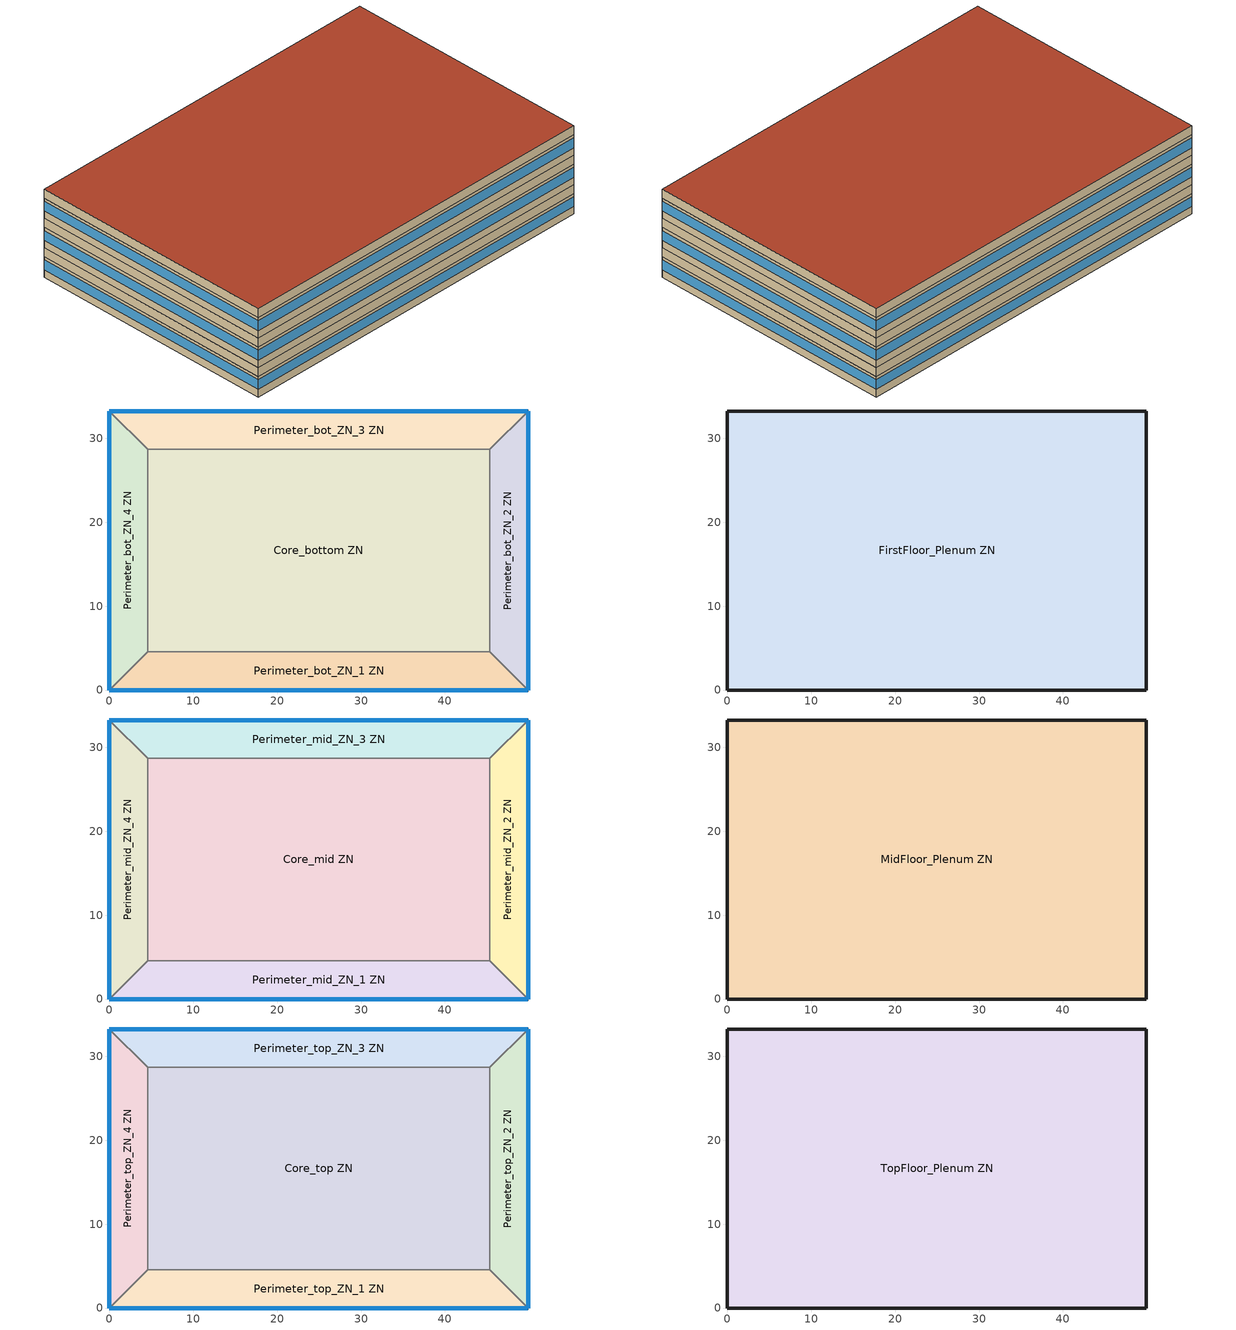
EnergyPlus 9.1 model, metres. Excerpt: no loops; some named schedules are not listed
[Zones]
Core_bottom ZN
 floor ground (Typical Insulated Carpeted 6in Slab Floor): 45.34,28.7 45.34,4.57 4.57,4.57 4.57,28.7 z0
 wall to Perimeter_bot_ZN_2 ZN (Typical Interior Wall): 45.34,4.57 45.34,28.7 z0:2.74
 wall to Perimeter_bot_ZN_3 ZN (Typical Interior Wall): 45.34,28.7 4.57,28.7 z0:2.74
 wall to Perimeter_bot_ZN_1 ZN (Typical Interior Wall): 4.57,4.57 45.34,4.57 z0:2.74
 wall to Perimeter_bot_ZN_4 ZN (Typical Interior Wall): 4.57,28.7 4.57,4.57 z0:2.74
Perimeter_bot_ZN_1 ZN
 floor ground (Typical Insulated Carpeted 6in Slab Floor): 45.34,4.57 49.91,0 0,0 4.57,4.57 z0
 wall outside (Typical Insulated Steel Framed Exterior Wall R-8.06): 0,0 49.91,0 z0:2.74
 wall to Perimeter_bot_ZN_2 ZN (Typical Interior Wall): 49.91,0 45.34,4.57 z0:2.74
 wall to Perimeter_bot_ZN_4 ZN (Typical Interior Wall): 4.57,4.57 0,0 z0:2.74
 window (U 0.57 SHGC 0.39 Dbl Ref-D Clr 6mm/6mm Air): 0,0 49.91,0 z1.02:2.33
Perimeter_bot_ZN_2 ZN
 floor ground (Typical Insulated Carpeted 6in Slab Floor): 49.91,33.27 49.91,0 45.34,4.57 45.34,28.7 z0
 wall outside (Typical Insulated Steel Framed Exterior Wall R-8.06): 49.91,0 49.91,33.27 z0:2.74
 wall to Perimeter_bot_ZN_3 ZN (Typical Interior Wall): 49.91,33.27 45.34,28.7 z0:2.74
 window (U 0.57 SHGC 0.39 Dbl Ref-D Clr 6mm/6mm Air): 49.91,0 49.91,33.27 z1.02:2.33
Perimeter_bot_ZN_3 ZN
 floor ground (Typical Insulated Carpeted 6in Slab Floor): 49.91,33.27 45.34,28.7 4.57,28.7 0,33.27 z0
 wall outside (Typical Insulated Steel Framed Exterior Wall R-8.06): 49.91,33.27 0,33.27 z0:2.74
 wall to Perimeter_bot_ZN_4 ZN (Typical Interior Wall): 0,33.27 4.57,28.7 z0:2.74
 window (U 0.57 SHGC 0.39 Dbl Ref-D Clr 6mm/6mm Air): 49.91,33.27 0,33.27 z1.02:2.33
Perimeter_bot_ZN_4 ZN
 floor ground (Typical Insulated Carpeted 6in Slab Floor): 0,33.27 4.57,28.7 4.57,4.57 0,0 z0
 wall outside (Typical Insulated Steel Framed Exterior Wall R-8.06): 0,33.27 0,0 z0:2.74
 window (U 0.57 SHGC 0.39 Dbl Ref-D Clr 6mm/6mm Air): 0,33.27 0,0 z1.02:2.33
FirstFloor_Plenum ZN
 floor to Perimeter_bot_ZN_1 ZN (Plenum Acoustical Tile): 45.34,4.57 49.91,0 0,0 4.57,4.57 z2.74
 floor to Perimeter_bot_ZN_2 ZN (Plenum Acoustical Tile): 49.91,33.27 49.91,0 45.34,4.57 45.34,28.7 z2.74
 floor to Perimeter_bot_ZN_3 ZN (Plenum Acoustical Tile): 49.91,33.27 45.34,28.7 4.57,28.7 0,33.27 z2.74
 floor to Perimeter_bot_ZN_4 ZN (Plenum Acoustical Tile): 0,33.27 4.57,28.7 4.57,4.57 0,0 z2.74
 floor to Core_bottom ZN (Plenum Acoustical Tile): 45.34,28.7 45.34,4.57 4.57,4.57 4.57,28.7 z2.74
 wall outside (Typical Insulated Steel Framed Exterior Wall R-8.06): 49.91,0 49.91,33.27 0,33.27 0,0 49.91,0 z2.74:3.96
Core_mid ZN
 floor to FirstFloor_Plenum ZN (Typical Interior Floor): 45.34,28.7 45.34,4.57 4.57,4.57 4.57,28.7 z3.96
 wall to Perimeter_mid_ZN_2 ZN (Typical Interior Wall): 45.34,4.57 45.34,28.7 z3.96:6.71
 wall to Perimeter_mid_ZN_3 ZN (Typical Interior Wall): 45.34,28.7 4.57,28.7 z3.96:6.71
 wall to Perimeter_mid_ZN_1 ZN (Typical Interior Wall): 4.57,4.57 45.34,4.57 z3.96:6.71
 wall to Perimeter_mid_ZN_4 ZN (Typical Interior Wall): 4.57,28.7 4.57,4.57 z3.96:6.71
Perimeter_mid_ZN_1 ZN
 floor to FirstFloor_Plenum ZN (Typical Interior Floor): 45.34,4.57 49.91,0 0,0 4.57,4.57 z3.96
 wall outside (Typical Insulated Steel Framed Exterior Wall R-8.06): 0,0 49.91,0 z3.96:6.71
 wall to Perimeter_mid_ZN_2 ZN (Typical Interior Wall): 49.91,0 45.34,4.57 z3.96:6.71
 wall to Perimeter_mid_ZN_4 ZN (Typical Interior Wall): 4.57,4.57 0,0 z3.96:6.71
 window (U 0.57 SHGC 0.39 Dbl Ref-D Clr 6mm/6mm Air): 0,0 49.91,0 z4.98:6.29
Perimeter_mid_ZN_2 ZN
 floor to FirstFloor_Plenum ZN (Typical Interior Floor): 49.91,33.27 49.91,0 45.34,4.57 45.34,28.7 z3.96
 wall outside (Typical Insulated Steel Framed Exterior Wall R-8.06): 49.91,0 49.91,33.27 z3.96:6.71
 wall to Perimeter_mid_ZN_3 ZN (Typical Interior Wall): 49.91,33.27 45.34,28.7 z3.96:6.71
 window (U 0.57 SHGC 0.39 Dbl Ref-D Clr 6mm/6mm Air): 49.91,0 49.91,33.27 z4.98:6.29
Perimeter_mid_ZN_3 ZN
 floor to FirstFloor_Plenum ZN (Typical Interior Floor): 49.91,33.27 45.34,28.7 4.57,28.7 0,33.27 z3.96
 wall outside (Typical Insulated Steel Framed Exterior Wall R-8.06): 49.91,33.27 0,33.27 z3.96:6.71
 wall to Perimeter_mid_ZN_4 ZN (Typical Interior Wall): 0,33.27 4.57,28.7 z3.96:6.71
 window (U 0.57 SHGC 0.39 Dbl Ref-D Clr 6mm/6mm Air): 49.91,33.27 0,33.27 z4.98:6.29
Perimeter_mid_ZN_4 ZN
 floor to FirstFloor_Plenum ZN (Typical Interior Floor): 0,33.27 4.57,28.7 4.57,4.57 0,0 z3.96
 wall outside (Typical Insulated Steel Framed Exterior Wall R-8.06): 0,33.27 0,0 z3.96:6.71
 window (U 0.57 SHGC 0.39 Dbl Ref-D Clr 6mm/6mm Air): 0,33.27 0,0 z4.98:6.29
MidFloor_Plenum ZN
 floor to Perimeter_mid_ZN_1 ZN (Plenum Acoustical Tile): 45.34,4.57 49.91,0 0,0 4.57,4.57 z6.71
 floor to Perimeter_mid_ZN_2 ZN (Plenum Acoustical Tile): 49.91,33.27 49.91,0 45.34,4.57 45.34,28.7 z6.71
 floor to Perimeter_mid_ZN_3 ZN (Plenum Acoustical Tile): 49.91,33.27 45.34,28.7 4.57,28.7 0,33.27 z6.71
 floor to Perimeter_mid_ZN_4 ZN (Plenum Acoustical Tile): 0,33.27 4.57,28.7 4.57,4.57 0,0 z6.71
 floor to Core_mid ZN (Plenum Acoustical Tile): 45.34,28.7 45.34,4.57 4.57,4.57 4.57,28.7 z6.71
 wall outside (Typical Insulated Steel Framed Exterior Wall R-8.06): 49.91,0 49.91,33.27 0,33.27 0,0 49.91,0 z6.71:7.92
Core_top ZN
 floor to MidFloor_Plenum ZN (Typical Interior Floor): 45.34,28.7 45.34,4.57 4.57,4.57 4.57,28.7 z7.92
 wall to Perimeter_top_ZN_2 ZN (Typical Interior Wall): 45.34,4.57 45.34,28.7 z7.92:10.67
 wall to Perimeter_top_ZN_3 ZN (Typical Interior Wall): 45.34,28.7 4.57,28.7 z7.92:10.67
 wall to Perimeter_top_ZN_1 ZN (Typical Interior Wall): 4.57,4.57 45.34,4.57 z7.92:10.67
 wall to Perimeter_top_ZN_4 ZN (Typical Interior Wall): 4.57,28.7 4.57,4.57 z7.92:10.67
Perimeter_top_ZN_1 ZN
 floor to MidFloor_Plenum ZN (Typical Interior Floor): 45.34,4.57 49.91,0 0,0 4.57,4.57 z7.92
 wall outside (Typical Insulated Steel Framed Exterior Wall R-8.06): 0,0 49.91,0 z7.92:10.67
 wall to Perimeter_top_ZN_2 ZN (Typical Interior Wall): 49.91,0 45.34,4.57 z7.92:10.67
 wall to Perimeter_top_ZN_4 ZN (Typical Interior Wall): 4.57,4.57 0,0 z7.92:10.67
 window (U 0.57 SHGC 0.39 Dbl Ref-D Clr 6mm/6mm Air): 0,0 49.91,0 z8.95:10.25
Perimeter_top_ZN_2 ZN
 floor to MidFloor_Plenum ZN (Typical Interior Floor): 49.91,33.27 49.91,0 45.34,4.57 45.34,28.7 z7.92
 wall outside (Typical Insulated Steel Framed Exterior Wall R-8.06): 49.91,0 49.91,33.27 z7.92:10.67
 wall to Perimeter_top_ZN_3 ZN (Typical Interior Wall): 49.91,33.27 45.34,28.7 z7.92:10.67
 window (U 0.57 SHGC 0.39 Dbl Ref-D Clr 6mm/6mm Air): 49.91,0 49.91,33.27 z8.95:10.25
Perimeter_top_ZN_3 ZN
 floor to MidFloor_Plenum ZN (Typical Interior Floor): 49.91,33.27 45.34,28.7 4.57,28.7 0,33.27 z7.92
 wall outside (Typical Insulated Steel Framed Exterior Wall R-8.06): 49.91,33.27 0,33.27 z7.92:10.67
 wall to Perimeter_top_ZN_4 ZN (Typical Interior Wall): 0,33.27 4.57,28.7 z7.92:10.67
 window (U 0.57 SHGC 0.39 Dbl Ref-D Clr 6mm/6mm Air): 49.91,33.27 0,33.27 z8.95:10.25
Perimeter_top_ZN_4 ZN
 floor to MidFloor_Plenum ZN (Typical Interior Floor): 0,33.27 4.57,28.7 4.57,4.57 0,0 z7.92
 wall outside (Typical Insulated Steel Framed Exterior Wall R-8.06): 0,33.27 0,0 z7.92:10.67
 window (U 0.57 SHGC 0.39 Dbl Ref-D Clr 6mm/6mm Air): 0,33.27 0,0 z8.95:10.25
TopFloor_Plenum ZN
 floor to Perimeter_top_ZN_1 ZN (Plenum Acoustical Tile): 45.34,4.57 49.91,0 0,0 4.57,4.57 z10.67
 floor to Perimeter_top_ZN_2 ZN (Plenum Acoustical Tile): 49.91,33.27 49.91,0 45.34,4.57 45.34,28.7 z10.67
 floor to Perimeter_top_ZN_3 ZN (Plenum Acoustical Tile): 49.91,33.27 45.34,28.7 4.57,28.7 0,33.27 z10.67
 floor to Perimeter_top_ZN_4 ZN (Plenum Acoustical Tile): 0,33.27 4.57,28.7 4.57,4.57 0,0 z10.67
 floor to Core_top ZN (Plenum Acoustical Tile): 45.34,28.7 45.34,4.57 4.57,4.57 4.57,28.7 z10.67
 wall outside (Typical Insulated Steel Framed Exterior Wall R-8.06): 49.91,0 49.91,33.27 0,33.27 0,0 49.91,0 z10.67:11.89
 roof outside (Typical IEAD Roof R-15.87): 49.91,0 49.91,33.27 0,33.27 0,0 z11.89
[Building]
-MediumOffice-ASHRAE 169-2006-3B created: 2019-11-05 12:13:38 -0800: North Axis {deg}=0; Terrain=City; Loads Convergence Tolerance Value=0.04; Temperature Convergence Tolerance Value {deltaC}=0.2; Solar Distribution=FullInteriorAndExterior; Maximum Number of Warmup Days=25; Minimum Number of Warmup Days=6
[Site:Location]
El Paso International Ap  Ut_TX_USA: Latitude {deg}=31.77; Longitude {deg}=-106.5; Time Zone {hr}=-7; Elevation {m}=1186
[Site:GroundTemperature:BuildingSurface]
20.62, 20.61, 20.7, 20.75, 20.89, 23.14, 23.54, 23.59, 23.58, 21.32, 20.9, 20.72
[Site:WaterMainsTemperature]
Calculation Method=Correlation; Annual Average Outdoor Air Temperature {C}=17.9417; Maximum Difference In Monthly Average Outdoor Air Temperatures {deltaC}=21.1
[SizingPeriod:DesignDay] Day of Month=21; Dry-Bulb Temperature Range Modifier Type=DefaultMultipliers; Humidity Condition Type=Wetbulb; Barometric Pressure {Pa}=87865; Rain Indicator=No; Snow Indicator=No; Daylight Saving Time Indicator=No
Name | Month | Day Type | Maximum Dry-Bulb Temperature {C} | Daily Dry-Bulb Temperature Range {deltaC} | Wetbulb or DewPoint at Maximum Dry-Bulb {C} | Wind Speed {m/s} | Wind Direction {deg} | Solar Model Indicator | ASHRAE Clear Sky Optical Depth for Beam Irradiance (taub) | ASHRAE Clear Sky Optical Depth for Diffuse Irradiance (taud) | Sky Clearness
El Paso International Ap  Ut Ann Clg .4% Condns DB=>MWB | 7 | SummerDesignDay | 38.1 | 13 | 18.1 | 3.9 | 280 | ASHRAETau | 0.605 | 1.547
El Paso International Ap  Ut Ann Htg 99.6% Condns DB | 12 | WinterDesignDay | -5.2 | 0 | -5.2 | 2.2 | 20 | ASHRAEClearSky |  |  | 0
[Material] Thermal Absorptance=0.9
Name | Roughness | Thickness {m} | Conductivity {W/m-K} | Density {kg/m3} | Specific Heat {J/kg-K} | Solar Absorptance | Visible Absorptance
100mm Normalweight concrete floor | MediumSmooth | 0.1016 | 2.31 | 2322 | 832 | 0.7 | 0.7
25mm Stucco | Smooth | 0.0254 | 0.72 | 1856 | 840 | 0.7 | 0.7
5/8 in. Gypsum Board | MediumSmooth | 0.0159 | 0.16 | 800 | 1090 | 0.7 | 0.7
6 in. Normalweight Concrete Floor | MediumRough | 0.1524 | 2.31 | 2322 | 832 | 0.7 | 0.7
Acoustic Tile - 1/2 in. | MediumSmooth | 0.0127 | 0.0576335 | 288.332 | 795.492 | 0 | 0
G01 13mm gypsum board | Smooth | 0.0127 | 0.16 | 800 | 1090 | 0.7 | 0.5
Metal Roof Surface | Smooth | 0.0008 | 45.28 | 7824 | 500 | 0.7 | 0.7
Roof Membrane | VeryRough | 0.0095 | 0.16 | 1121.29 | 1460 | 0.7 | 0.7
Std Wood 6inch | MediumSmooth | 0.15 | 0.12 | 540 | 1210 | 0.7 | 0.7
[Material:NoMass] Thermal Absorptance=0.9; Solar Absorptance=0.7
Name | Roughness | Thermal Resistance {m2-K/W} | Visible Absorptance
CP02 CARPET PAD | VeryRough | 0.21648 | 0.8
Typical Carpet Pad | Smooth | 0.21648 | 0.8
Typical Insulation R-14.76 | Smooth | 2.59864 | 0.7
Typical Insulation R-5.89 | Smooth | 1.03652 | 0.7
[WindowMaterial:Gas]
AIR 6MM: Gas Type=Air; Thickness {m}=0.0063
[WindowMaterial:Glazing] Optical Data Type=SpectralAverage; Thickness {m}=0.006; Infrared Transmittance at Normal Incidence=0; Front Side Infrared Hemispherical Emissivity=0.84; Conductivity {W/m-K}=0.9; Dirt Correction Factor for Solar and Visible Transmittance=1; Solar Diffusing=No
Name | Solar Transmittance at Normal Incidence | Front Side Solar Reflectance at Normal Incidence | Back Side Solar Reflectance at Normal Incidence | Visible Transmittance at Normal Incidence | Front Side Visible Reflectance at Normal Incidence | Back Side Visible Reflectance at Normal Incidence | Back Side Infrared Hemispherical Emissivity
CLEAR 6MM | 0.775 | 0.071 | 0.071 | 0.881 | 0.08 | 0.08 | 0.84
REF D CLEAR 6MM | 0.429 | 0.308 | 0.379 | 0.334 | 0.453 | 0.505 | 0.82
[Construction]
InteriorFurnishings: Std Wood 6inch
Plenum Acoustical Tile: Acoustic Tile - 1/2 in.
Typical IEAD Roof R-15.87: Roof Membrane, Typical Insulation R-14.76, Metal Roof Surface
Typical Insulated Carpeted 6in Slab Floor: 6 in. Normalweight Concrete Floor, Typical Carpet Pad
Typical Insulated Steel Framed Exterior Wall R-8.06: 25mm Stucco, 5/8 in. Gypsum Board, Typical Insulation R-5.89, 5/8 in. Gypsum Board
Typical Interior Floor: 100mm Normalweight concrete floor, CP02 CARPET PAD
Typical Interior Wall: G01 13mm gypsum board, G01 13mm gypsum board
U 0.57 SHGC 0.39 Dbl Ref-D Clr 6mm/6mm Air: REF D CLEAR 6MM, AIR 6MM, CLEAR 6MM
[Zone]
Name | Part of Total Floor Area
Core_bottom ZN; Core_mid ZN; Core_top ZN; Perimeter_bot_ZN_1 ZN; Perimeter_bot_ZN_2 ZN; Perimeter_bot_ZN_3 ZN; Perimeter_bot_ZN_4 ZN; Perimeter_mid_ZN_1 ZN; Perimeter_mid_ZN_2 ZN; Perimeter_mid_ZN_3 ZN; Perimeter_mid_ZN_4 ZN; Perimeter_top_ZN_1 ZN; Perimeter_top_ZN_2 ZN; Perimeter_top_ZN_3 ZN; Perimeter_top_ZN_4 ZN | Yes
FirstFloor_Plenum ZN; MidFloor_Plenum ZN; TopFloor_Plenum ZN | No
[InternalMass] Construction=InteriorFurnishings
Name | Zone | Surface Area {m2}
Core_bottom Mass | Core_bottom ZN | 1967.07
Core_mid Mass | Core_mid ZN | 1967.07
Core_top Mass | Core_top ZN | 1967.07
FirstFloor_Plenum Mass | FirstFloor_Plenum ZN | 3321.46
MidFloor_Plenum Mass | MidFloor_Plenum ZN | 3321.46
Perimeter_bot_ZN_1 Mass | Perimeter_bot_ZN_1 ZN | 414.676
Perimeter_bot_ZN_2 Mass | Perimeter_bot_ZN_2 ZN | 262.524
Perimeter_bot_ZN_3 Mass | Perimeter_bot_ZN_3 ZN | 414.676
Perimeter_bot_ZN_4 Mass | Perimeter_bot_ZN_4 ZN | 262.507
Perimeter_mid_ZN_1 Mass | Perimeter_mid_ZN_1 ZN | 414.676
Perimeter_mid_ZN_2 Mass | Perimeter_mid_ZN_2 ZN | 262.524
Perimeter_mid_ZN_3 Mass | Perimeter_mid_ZN_3 ZN | 414.676
Perimeter_mid_ZN_4 Mass | Perimeter_mid_ZN_4 ZN | 262.507
Perimeter_top_ZN_1 Mass | Perimeter_top_ZN_1 ZN | 414.676
Perimeter_top_ZN_2 Mass | Perimeter_top_ZN_2 ZN | 262.524
Perimeter_top_ZN_3 Mass | Perimeter_top_ZN_3 ZN | 414.676
Perimeter_top_ZN_4 Mass | Perimeter_top_ZN_4 ZN | 262.507
TopFloor_Plenum Mass | TopFloor_Plenum ZN | 3321.46
[ElectricEquipment] Zone or ZoneList=Core_bottom ZN; Design Level Calculation Method=EquipmentLevel; Fraction Radiant=0.5
Name | Schedule | Design Level {W}
2 Elevator Fans | OfficeMedium ELEV_LIGHT_FAN_SCH_24_7 | 149.4504
2 Elevator Lift Motors | OfficeMedium BLDG_ELEVATORS | 32110
2 Elevator Lights | OfficeMedium ELEV_LIGHT_FAN_SCH_24_7 | 177.917
[ZoneInfiltration:DesignFlowRate]
Name | Zone or ZoneList | Schedule | Design Flow Rate Calculation Method | Flow per Exterior Surface Area {m3/s-m2} | Constant Term Coefficient | Temperature Term Coefficient | Velocity Term Coefficient | Velocity Squared Term Coefficient | Design Flow Rate {m3/s}
FirstFloor_Plenum Infiltration | FirstFloor_Plenum ZN | OfficeMedium INFIL_SCH_PNNL | Flow/ExteriorArea | 0.00102523 | 0 | 0 | 0.224 | 0
MidFloor_Plenum Infiltration | MidFloor_Plenum ZN | OfficeMedium INFIL_SCH_PNNL | Flow/ExteriorArea | 0.00102523 | 0 | 0 | 0.224 | 0
entry door Infiltration | Perimeter_bot_ZN_1 ZN | OfficeMedium INFIL_Door_Opening_SCH | Flow/Zone |  |  |  |  |  | 1.043
Perimeter_bot_ZN_1 Infiltration | Perimeter_bot_ZN_1 ZN | OfficeMedium INFIL_SCH_PNNL | Flow/ExteriorArea | 0.00102523 | 0 | 0 | 0.224 | 0
Perimeter_bot_ZN_2 Infiltration | Perimeter_bot_ZN_2 ZN | OfficeMedium INFIL_SCH_PNNL | Flow/ExteriorArea | 0.00102523 | 0 | 0 | 0.224 | 0
Perimeter_bot_ZN_3 Infiltration | Perimeter_bot_ZN_3 ZN | OfficeMedium INFIL_SCH_PNNL | Flow/ExteriorArea | 0.00102523 | 0 | 0 | 0.224 | 0
Perimeter_bot_ZN_4 Infiltration | Perimeter_bot_ZN_4 ZN | OfficeMedium INFIL_SCH_PNNL | Flow/ExteriorArea | 0.00102523 | 0 | 0 | 0.224 | 0
Perimeter_mid_ZN_1 Infiltration | Perimeter_mid_ZN_1 ZN | OfficeMedium INFIL_SCH_PNNL | Flow/ExteriorArea | 0.00102523 | 0 | 0 | 0.224 | 0
Perimeter_mid_ZN_2 Infiltration | Perimeter_mid_ZN_2 ZN | OfficeMedium INFIL_SCH_PNNL | Flow/ExteriorArea | 0.00102523 | 0 | 0 | 0.224 | 0
Perimeter_mid_ZN_3 Infiltration | Perimeter_mid_ZN_3 ZN | OfficeMedium INFIL_SCH_PNNL | Flow/ExteriorArea | 0.00102523 | 0 | 0 | 0.224 | 0
Perimeter_mid_ZN_4 Infiltration | Perimeter_mid_ZN_4 ZN | OfficeMedium INFIL_SCH_PNNL | Flow/ExteriorArea | 0.00102523 | 0 | 0 | 0.224 | 0
Perimeter_top_ZN_1 Infiltration | Perimeter_top_ZN_1 ZN | OfficeMedium INFIL_SCH_PNNL | Flow/ExteriorArea | 0.00102523 | 0 | 0 | 0.224 | 0
Perimeter_top_ZN_2 Infiltration | Perimeter_top_ZN_2 ZN | OfficeMedium INFIL_SCH_PNNL | Flow/ExteriorArea | 0.00102523 | 0 | 0 | 0.224 | 0
Perimeter_top_ZN_3 Infiltration | Perimeter_top_ZN_3 ZN | OfficeMedium INFIL_SCH_PNNL | Flow/ExteriorArea | 0.00102523 | 0 | 0 | 0.224 | 0
Perimeter_top_ZN_4 Infiltration | Perimeter_top_ZN_4 ZN | OfficeMedium INFIL_SCH_PNNL | Flow/ExteriorArea | 0.00102523 | 0 | 0 | 0.224 | 0
TopFloor_Plenum Infiltration | TopFloor_Plenum ZN | OfficeMedium INFIL_SCH_PNNL | Flow/ExteriorArea | 0.00011159 | 0 | 0 | 0.224 | 0
[AvailabilityManager:NightCycle] Applicability Schedule=Always On Discrete; Fan Schedule=OfficeMedium HVACOperationSchd; Control Type=CycleOnAny; Thermostat Tolerance {deltaC}=1; Cycling Run Time Control Type=FixedRunTime; Cycling Run Time {s}=1800
Availability Manager Night Cycle 1; Availability Manager Night Cycle 2; Availability Manager Night Cycle 3
[AvailabilityManager:Scheduled] Schedule=Always On Discrete
5 Zone PVAV OA System Availability Manager; 5 Zone PVAV 1 OA System Availability Manager; 5 Zone PVAV 2 OA System Availability Manager
[AirLoopHVAC:ReturnPlenum]
Name | Zone
Air Loop HVAC Return Plenum 1 | FirstFloor_Plenum ZN
Air Loop HVAC Return Plenum 2 | MidFloor_Plenum ZN
Air Loop HVAC Return Plenum 3 | TopFloor_Plenum ZN
[Exterior:Lights]
NonDimming Exterior Lights Def: Schedule=OfficeMedium Exterior_Lgt_ALWAYS_ON; Design Level {W}=14338.2; Control Option=AstronomicalClock
[EnergyManagementSystem:Sensor] Output:Variable or Output:Meter Index Key=Environment; Output:Variable or Output:Meter=Site Outdoor Air Drybulb Temperature
OAT; OAT_1; OAT_2
[EnergyManagementSystem:Actuator] Actuated Component Type=Schedule:Year; Actuated Component Control Type=Schedule Value
Name | Actuated Component Unique
SYS5ZonePVAV1ClgSch0; SYS5ZonePVAV2ClgSch0; SYS5ZonePVAVClgSch0 | OfficeMedium CLGSETP_SCH_NO_SETBACK
SYS5ZonePVAV1HtgSch0; SYS5ZonePVAV2HtgSch0; SYS5ZonePVAVHtgSch0 | OfficeMedium HTGSETP_SCH_PACU_VAV_bot
[EnergyManagementSystem:Program]
SYS5ZonePVAV1OptimumStartProg0: IF DaylightSavings==0 && DayOfWeek>1 && Hour==5 && OAT_1<23.9 && OAT_1>1.7; SET SYS5ZonePVAV1ClgSch0 = 29.4; SET SYS5ZonePVAV1HtgSch0 = 15.6; ELSEIF DaylightSavings==0 && DayOfWeek==1 && Hour==7 && OAT_1<23.9 && OAT_1>1.7; SET SYS5ZonePVAV1ClgSch0 = 29.4; SET SYS5ZonePVAV1HtgSch0 = 15.6; ELSEIF DaylightSavings==1 && DayOfWeek>1 && Hour==4 && OAT_1<23.9 && OAT_1>1.7; SET SYS5ZonePVAV1ClgSch0 = 29.4; SET SYS5ZonePVAV1HtgSch0 = 15.6; ELSEIF DaylightSavings==1 && DayOfWeek==1 && Hour==6 && OAT_1<23.9 && OAT_1>1.7; SET SYS5ZonePVAV1ClgSch0 = 29.4; SET SYS5ZonePVAV1HtgSch0 = 15.6; ELSE; SET SYS5ZonePVAV1ClgSch0 = NULL; SET SYS5ZonePVAV1HtgSch0 = NULL; ENDIF
